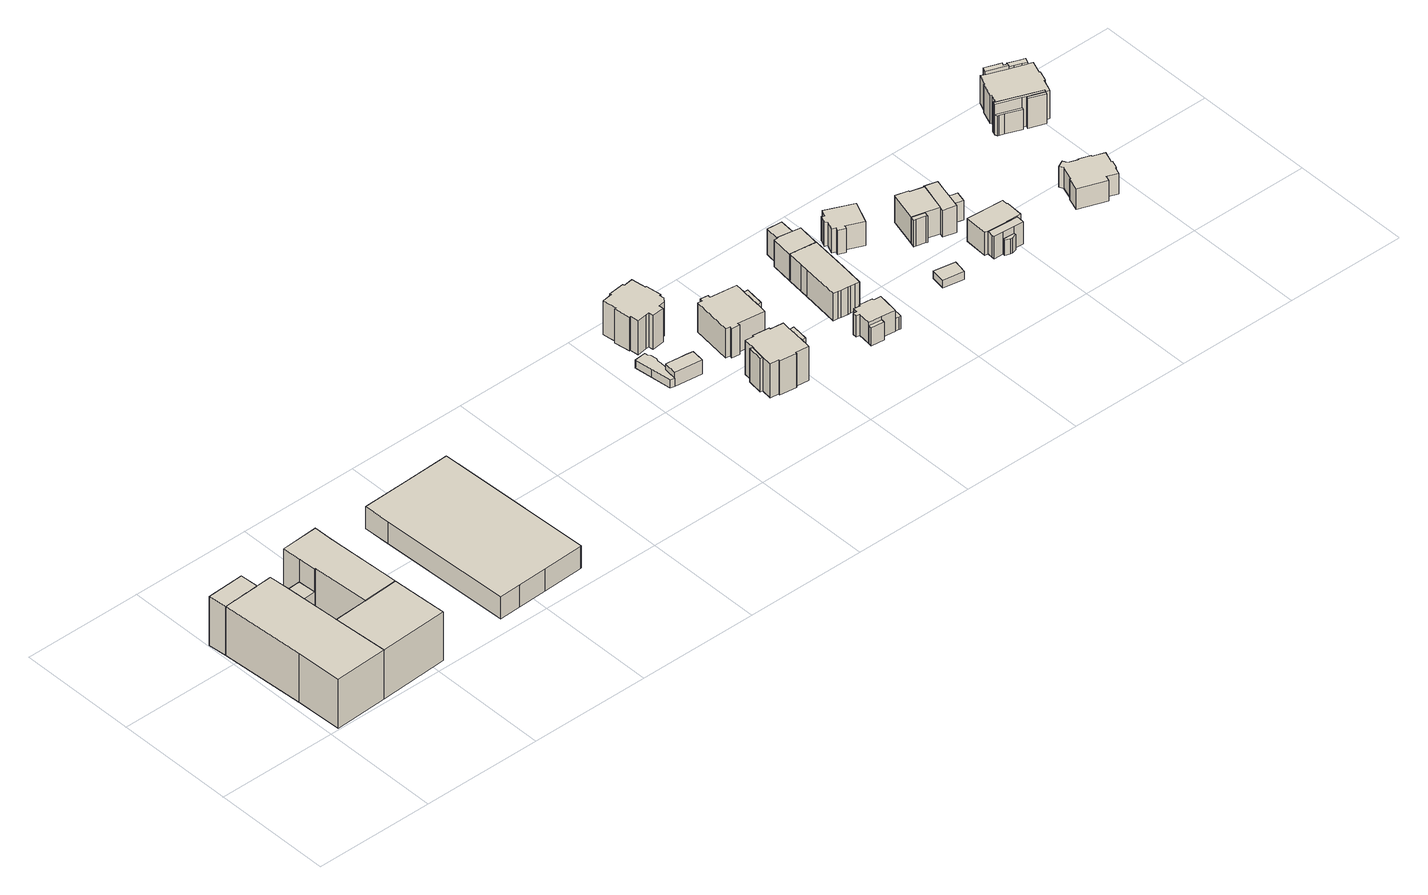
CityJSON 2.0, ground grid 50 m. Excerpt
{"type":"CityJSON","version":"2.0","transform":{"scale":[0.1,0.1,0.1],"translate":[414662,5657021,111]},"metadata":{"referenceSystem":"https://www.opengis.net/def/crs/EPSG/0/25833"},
"CityObjects":{
"building1":{"type":"Building","attributes":{"name":"Universitätsklinikum Carl Gustav Carus Dresden,Klinikschule im Universitätsklinikum Carl Gustav Carus der TU Dresden","Gemeindeschluessel":14612000,"Geometrietyp2DReferenz":"3000","function":"31001_3021","roofType":"9999"},"children":["building1-1","building1-2","building1-3","building1-4","building1-5"]},
"building1-1":{"type":"BuildingPart","attributes":{"Dachtyp_tdc":"tdcPolyFlatRoof","Dachneigung":0,"QualitaetDacherkennung":62,"Geometrietyp2DReferenz":"3000","measuredHeight":11.56,"roofType":"1000"},"parents":["building1"],"geometry":[{"type":"Solid","lod":"1","boundaries":[[[[0,1,2,3]],[[4,5,6,7]],[[3,4,7,0]],[[2,5,4,3]],[[1,6,5,2]],[[0,7,6,1]]]]}]},
"building1-2":{"type":"BuildingPart","attributes":{"Dachtyp_tdc":"tdcPolyFlatRoof","Dachneigung":0,"QualitaetDacherkennung":86,"Geometrietyp2DReferenz":"3000","measuredHeight":22.1,"roofType":"1000"},"parents":["building1"],"geometry":[{"type":"Solid","lod":"1","boundaries":[[[[8,9,10,11,12,13,14,15]],[[7,16,17,18,19,20,21,4]],[[14,16,7,15]],[[13,17,16,14]],[[12,18,17,13]],[[11,19,18,12]],[[10,20,19,11]],[[9,21,20,10]],[[8,4,21,9]],[[15,7,4,8]]]]}]},
"building1-3":{"type":"BuildingPart","attributes":{"Dachtyp_tdc":"tdcPolyFlatRoof","Dachneigung":0,"QualitaetDacherkennung":62,"Geometrietyp2DReferenz":"3000","measuredHeight":22.05,"roofType":"1000"},"parents":["building1"],"geometry":[{"type":"Solid","lod":"1","boundaries":[[[[22,23,24,25]],[[26,27,28,29]],[[25,27,26,22]],[[24,28,27,25]],[[23,29,28,24]],[[22,26,29,23]]]]}]},
"building1-4":{"type":"BuildingPart","attributes":{"Dachtyp_tdc":"tdcPolyFlatRoof","Dachneigung":0,"QualitaetDacherkennung":39,"Geometrietyp2DReferenz":"3000","measuredHeight":21.99,"roofType":"1000"},"parents":["building1"],"geometry":[{"type":"Solid","lod":"1","boundaries":[[[[30,31,32,33,34,35]],[[36,37,20,19,38,39]],[[35,37,36,30]],[[34,20,37,35]],[[33,19,20,34]],[[32,38,19,33]],[[31,39,38,32]],[[30,36,39,31]]]]}]},
"building1-5":{"type":"BuildingPart","attributes":{"Dachtyp_tdc":"tdcPolyFlatRoof","Dachneigung":0,"QualitaetDacherkennung":48,"Geometrietyp2DReferenz":"3000","measuredHeight":22.02,"roofType":"1000"},"parents":["building1"],"geometry":[{"type":"Solid","lod":"1","boundaries":[[[[40,41,42,43,44,25,24,45]],[[46,47,28,27,6,5,37,36]],[[45,47,46,40]],[[24,28,47,45]],[[25,27,28,24]],[[44,6,27,25]],[[43,5,6,44]],[[42,37,5,43]],[[41,36,37,42]],[[40,46,36,41]]]]}]},
"building2":{"type":"Building","attributes":{"name":"Universitätsklinikum Carl Gustav Carus Dresden","Dachtyp_tdc":"tdcHipAndGableRoof","Gemeindeschluessel":14612000,"Dachneigung":19.05,"QualitaetDacherkennung":10,"Geometrietyp2DReferenz":"3000","measuredHeight":13.38,"function":"31001_3051","roofType":"5000"},"geometry":[{"type":"Solid","lod":"1","boundaries":[[[[48,49,50,51,52,53,54,55,56,57,58]],[[59,60,61,62,63,64,65,66,67,68,69]],[[58,60,59,48]],[[57,61,60,58]],[[56,62,61,57]],[[55,63,62,56]],[[54,64,63,55]],[[53,65,64,54]],[[52,66,65,53]],[[51,67,66,52]],[[50,68,67,51]],[[49,69,68,50]],[[48,59,69,49]]]]}]},
"building3":{"type":"Building","attributes":{"Dachtyp_tdc":"tdcFreeFormRoof","Gemeindeschluessel":14612000,"Dachneigung":10.11,"QualitaetDacherkennung":31,"Geometrietyp2DReferenz":"3000","measuredHeight":4.65,"function":"31001_9998","roofType":"5000"},"geometry":[{"type":"Solid","lod":"1","boundaries":[[[[70,71,72,73,74,75,76,77,78,79,80,81]],[[82,83,84,85,86,87,88,89,90,91,92,93]],[[81,83,82,70]],[[80,84,83,81]],[[79,85,84,80]],[[78,86,85,79]],[[77,87,86,78]],[[76,88,87,77]],[[75,89,88,76]],[[74,90,89,75]],[[73,91,90,74]],[[72,92,91,73]],[[71,93,92,72]],[[70,82,93,71]]]]}]},
"building4":{"type":"Building","attributes":{"Dachtyp_tdc":"tdcPolyFlatRoof","Gemeindeschluessel":14612000,"Dachneigung":3.41,"QualitaetDacherkennung":66,"Geometrietyp2DReferenz":"3000","measuredHeight":6.45,"function":"31001_9998","roofType":"2100"},"geometry":[{"type":"Solid","lod":"1","boundaries":[[[[94,95,96,97,98,99,100,101]],[[91,90,89,102,103,104,105,106]],[[101,90,91,94]],[[100,89,90,101]],[[99,102,89,100]],[[98,103,102,99]],[[97,104,103,98]],[[96,105,104,97]],[[95,106,105,96]],[[94,91,106,95]]]]}]},
"building5":{"type":"Building","attributes":{"Dachtyp_tdc":"tdcFreeFormRoof","Gemeindeschluessel":14612000,"Dachneigung":26.97,"QualitaetDacherkennung":45,"Geometrietyp2DReferenz":"3000","measuredHeight":16.95,"function":"31001_9998","roofType":"5000"},"geometry":[{"type":"Solid","lod":"1","boundaries":[[[[107,108,109,110,111,112,113,114,115,116,117,118,119,120,121,122,123,124,125,126,127,128]],[[129,130,131,132,133,134,135,136,137,138,139,140,141,142,143,144,145,146,147,148,149,150]],[[128,130,129,107]],[[127,131,130,128]],[[126,132,131,127]],[[125,133,132,126]],[[124,134,133,125]],[[123,135,134,124]],[[122,136,135,123]],[[121,137,136,122]],[[120,138,137,121]],[[119,139,138,120]],[[118,140,139,119]],[[117,141,140,118]],[[116,142,141,117]],[[115,143,142,116]],[[114,144,143,115]],[[113,145,144,114]],[[112,146,145,113]],[[111,147,146,112]],[[110,148,147,111]],[[109,149,148,110]],[[108,150,149,109]],[[107,129,150,108]]]]}]},
"building6":{"type":"Building","attributes":{"Gemeindeschluessel":14612000,"Geometrietyp2DReferenz":"3000","function":"31001_9998","roofType":"9999"},"children":["building6-1","building6-2","building6-3"]},
"building6-1":{"type":"BuildingPart","attributes":{"Dachtyp_tdc":"tdcCutTentRoof","Dachneigung":26.34,"QualitaetDacherkennung":52,"Geometrietyp2DReferenz":"3000","measuredHeight":16.93,"roofType":"9999"},"parents":["building6"],"geometry":[{"type":"Solid","lod":"1","boundaries":[[[[151,152,153,154,155,156,157,158,159,160,161,162,163,164,165,166,167]],[[168,169,170,171,172,173,174,175,176,177,178,179,180,181,182,183,184]],[[167,169,168,151]],[[166,170,169,167]],[[165,171,170,166]],[[164,172,171,165]],[[163,173,172,164]],[[162,174,173,163]],[[161,175,174,162]],[[160,176,175,161]],[[159,177,176,160]],[[158,178,177,159]],[[157,179,178,158]],[[156,180,179,157]],[[155,181,180,156]],[[154,182,181,155]],[[153,183,182,154]],[[152,184,183,153]],[[151,168,184,152]]]]}]},
"building6-2":{"type":"BuildingPart","attributes":{"Dachtyp_tdc":"tdcPolyFlatRoof","Dachneigung":24.72,"QualitaetDacherkennung":38,"Geometrietyp2DReferenz":"3000","measuredHeight":15.4,"roofType":"2100"},"parents":["building6"],"geometry":[{"type":"Solid","lod":"1","boundaries":[[[[185,186,187,188]],[[189,172,171,190]],[[188,172,189,185]],[[187,171,172,188]],[[186,190,171,187]],[[185,189,190,186]]]]}]},
"building6-3":{"type":"BuildingPart","attributes":{"Dachtyp_tdc":"tdcGableRoof","Dachneigung":20.67,"QualitaetDacherkennung":90,"Geometrietyp2DReferenz":"3000","measuredHeight":16.35,"roofType":"3100"},"parents":["building6"],"geometry":[{"type":"Solid","lod":"1","boundaries":[[[[191,192,193,194]],[[195,196,181,180]],[[194,196,195,191]],[[193,181,196,194]],[[192,180,181,193]],[[191,195,180,192]]]]}]},
"building7":{"type":"Building","attributes":{"Gemeindeschluessel":14612000,"Geometrietyp2DReferenz":"3000","function":"31001_9998","roofType":"9999"},"children":["building7-1","building7-2"]},
"building7-1":{"type":"BuildingPart","attributes":{"Dachtyp_tdc":"tdcHipAndGableRoof","Dachneigung":10.16,"QualitaetDacherkennung":40,"Geometrietyp2DReferenz":"3000","measuredHeight":14.16,"roofType":"5000"},"parents":["building7"],"geometry":[{"type":"Solid","lod":"1","boundaries":[[[[197,198,199,200,201,202,203,204,205,206,207,208,209,210,211]],[[212,213,214,215,216,217,218,219,220,221,222,223,224,225,226]],[[211,213,212,197]],[[210,214,213,211]],[[209,215,214,210]],[[208,216,215,209]],[[207,217,216,208]],[[206,218,217,207]],[[205,219,218,206]],[[204,220,219,205]],[[203,221,220,204]],[[202,222,221,203]],[[201,223,222,202]],[[200,224,223,201]],[[199,225,224,200]],[[198,226,225,199]],[[197,212,226,198]]]]}]},
"building7-2":{"type":"BuildingPart","attributes":{"Dachtyp_tdc":"tdcPolyFlatRoof","Dachneigung":12.93,"QualitaetDacherkennung":74,"Geometrietyp2DReferenz":"3000","measuredHeight":13.48,"roofType":"2100"},"parents":["building7"],"geometry":[{"type":"Solid","lod":"1","boundaries":[[[[227,228,229,230]],[[231,217,215,232]],[[230,217,231,227]],[[229,215,217,230]],[[228,232,215,229]],[[227,231,232,228]]]]}]},
"building8":{"type":"Building","attributes":{"Gemeindeschluessel":14612000,"Geometrietyp2DReferenz":"3000","function":"31001_9998","roofType":"9999"},"children":["building8-1","building8-2","building8-3"]},
"building8-1":{"type":"BuildingPart","attributes":{"Dachtyp_tdc":"tdcHipRoof","Dachneigung":46.17,"QualitaetDacherkennung":71,"Geometrietyp2DReferenz":"3000","measuredHeight":13.14,"roofType":"3200"},"parents":["building8"],"geometry":[{"type":"Solid","lod":"1","boundaries":[[[[233,234,235,236,237,238,239,240,241,242,243,244,245,246]],[[247,248,249,250,251,252,253,254,255,256,257,258,259,260]],[[246,248,247,233]],[[245,249,248,246]],[[244,250,249,245]],[[243,251,250,244]],[[242,252,251,243]],[[241,253,252,242]],[[240,254,253,241]],[[239,255,254,240]],[[238,256,255,239]],[[237,257,256,238]],[[236,258,257,237]],[[235,259,258,236]],[[234,260,259,235]],[[233,247,260,234]]]]}]},
"building8-2":{"type":"BuildingPart","attributes":{"Dachtyp_tdc":"tdcPolyFlatRoof","Dachneigung":0,"QualitaetDacherkennung":52,"Geometrietyp2DReferenz":"3000","measuredHeight":5.75,"roofType":"1000"},"parents":["building8"],"geometry":[{"type":"Solid","lod":"1","boundaries":[[[[261,262,263,264,265,266]],[[250,267,268,269,270,251]],[[266,267,250,261]],[[265,268,267,266]],[[264,269,268,265]],[[263,270,269,264]],[[262,251,270,263]],[[261,250,251,262]]]]}]},
"building8-3":{"type":"BuildingPart","attributes":{"Dachtyp_tdc":"tdcFreeFormRoof","Dachneigung":45.11,"QualitaetDacherkennung":24,"Geometrietyp2DReferenz":"3000","measuredHeight":8.59,"roofType":"5000"},"parents":["building8"],"geometry":[{"type":"Solid","lod":"1","boundaries":[[[[271,272,273,274]],[[275,253,252,276]],[[274,253,275,271]],[[273,252,253,274]],[[272,276,252,273]],[[271,275,276,272]]]]}]},
"building9":{"type":"Building","attributes":{"name":"Universitätsklinikum Carl Gustav Carus Dresden","Gemeindeschluessel":14612000,"Geometrietyp2DReferenz":"3000","function":"31001_3051","roofType":"9999"},"children":["building9-1","building9-2","building9-3","building9-4"]},
"building9-1":{"type":"BuildingPart","attributes":{"Dachtyp_tdc":"tdcFreeFormRoof","Dachneigung":41.69,"QualitaetDacherkennung":65,"Geometrietyp2DReferenz":"3000","measuredHeight":14.67,"roofType":"5000"},"parents":["building9"],"geometry":[{"type":"Solid","lod":"1","boundaries":[[[[277,278,279,280,281,282,283,284,285,286]],[[287,288,289,290,291,292,293,294,295,296]],[[286,288,287,277]],[[285,289,288,286]],[[284,290,289,285]],[[283,291,290,284]],[[282,292,291,283]],[[281,293,292,282]],[[280,294,293,281]],[[279,295,294,280]],[[278,296,295,279]],[[277,287,296,278]]]]}]},
"building9-2":{"type":"BuildingPart","attributes":{"Dachtyp_tdc":"tdcPolyFlatRoof","Dachneigung":0,"QualitaetDacherkennung":63,"Geometrietyp2DReferenz":"3000","measuredHeight":2.6,"roofType":"1000"},"parents":["building9"],"geometry":[{"type":"Solid","lod":"1","boundaries":[[[[297,298,299,300,301,302,303]],[[304,296,305,306,307,308,309]],[[303,296,304,297]],[[302,305,296,303]],[[301,306,305,302]],[[300,307,306,301]],[[299,308,307,300]],[[298,309,308,299]],[[297,304,309,298]]]]}]},
"building9-3":{"type":"BuildingPart","attributes":{"Dachtyp_tdc":"tdcHipAndGableRoof","Dachneigung":10.3,"QualitaetDacherkennung":28,"Geometrietyp2DReferenz":"3000","measuredHeight":12.01,"roofType":"5000"},"parents":["building9"],"geometry":[{"type":"Solid","lod":"1","boundaries":[[[[310,311,312,313]],[[293,292,314,315]],[[313,292,293,310]],[[312,314,292,313]],[[311,315,314,312]],[[310,293,315,311]]]]}]},
"building9-4":{"type":"BuildingPart","attributes":{"Dachtyp_tdc":"tdcHipAndGableRoof","Dachneigung":42.77,"QualitaetDacherkennung":74,"Geometrietyp2DReferenz":"3000","measuredHeight":14.93,"roofType":"5000"},"parents":["building9"],"geometry":[{"type":"Solid","lod":"1","boundaries":[[[[316,317,318,319,320,321,322,323,324,325,326,327,328]],[[288,287,296,304,329,330,331,332,333,334,335,336,337]],[[328,287,288,316]],[[327,296,287,328]],[[326,304,296,327]],[[325,329,304,326]],[[324,330,329,325]],[[323,331,330,324]],[[322,332,331,323]],[[321,333,332,322]],[[320,334,333,321]],[[319,335,334,320]],[[318,336,335,319]],[[317,337,336,318]],[[316,288,337,317]]]]}]},
"building10":{"type":"Building","attributes":{"Dachtyp_tdc":"tdcPolyFlatRoof","Gemeindeschluessel":14612000,"Dachneigung":0,"QualitaetDacherkennung":83,"Geometrietyp2DReferenz":"3000","measuredHeight":3.54,"function":"31001_9998","roofType":"1000"},"geometry":[{"type":"Solid","lod":"1","boundaries":[[[[338,339,340,341]],[[342,343,344,345]],[[341,343,342,338]],[[340,344,343,341]],[[339,345,344,340]],[[338,342,345,339]]]]}]},
"building11":{"type":"Building","attributes":{"Dachtyp_tdc":"tdcHipRoof","Gemeindeschluessel":14612000,"Dachneigung":44.24,"QualitaetDacherkennung":67,"Geometrietyp2DReferenz":"3000","measuredHeight":14.17,"function":"31001_9998","roofType":"3200"},"geometry":[{"type":"Solid","lod":"1","boundaries":[[[[346,347,348,349,350,351,352,353,354,355,356,357,358,359,360,361]],[[362,363,364,365,366,367,368,369,370,371,372,373,374,375,376,377]],[[361,363,362,346]],[[360,364,363,361]],[[359,365,364,360]],[[358,366,365,359]],[[357,367,366,358]],[[356,368,367,357]],[[355,369,368,356]],[[354,370,369,355]],[[353,371,370,354]],[[352,372,371,353]],[[351,373,372,352]],[[350,374,373,351]],[[349,375,374,350]],[[348,376,375,349]],[[347,377,376,348]],[[346,362,377,347]]]]}]},
"building12":{"type":"Building","attributes":{"Gemeindeschluessel":14612000,"Geometrietyp2DReferenz":"3000","function":"31001_9998","roofType":"9999"},"children":["building12-1","building12-2","building12-3","building12-4"]},
"building12-1":{"type":"BuildingPart","attributes":{"Dachtyp_tdc":"tdcPolyFlatRoof","Dachneigung":0,"QualitaetDacherkennung":42,"Geometrietyp2DReferenz":"3000","measuredHeight":8.82,"roofType":"1000"},"parents":["building12"],"geometry":[{"type":"Solid","lod":"1","boundaries":[[[[378,379,380,381,382,383,384,385]],[[386,387,388,389,390,391,392,393]],[[385,387,386,378]],[[384,388,387,385]],[[383,389,388,384]],[[382,390,389,383]],[[381,391,390,382]],[[380,392,391,381]],[[379,393,392,380]],[[378,386,393,379]]]]}]},
"building12-2":{"type":"BuildingPart","attributes":{"Dachtyp_tdc":"tdcTentRoof","Dachneigung":10.71,"QualitaetDacherkennung":35,"Geometrietyp2DReferenz":"3000","measuredHeight":12.87,"roofType":"3500"},"parents":["building12"],"geometry":[{"type":"Solid","lod":"1","boundaries":[[[[394,395,396,397,398,399,400,401]],[[402,403,404,405,406,407,408,409]],[[401,403,402,394]],[[400,404,403,401]],[[399,405,404,400]],[[398,406,405,399]],[[397,407,406,398]],[[396,408,407,397]],[[395,409,408,396]],[[394,402,409,395]]]]}]},
"building12-3":{"type":"BuildingPart","attributes":{"Dachtyp_tdc":"tdcHipRoof","Dachneigung":23.42,"QualitaetDacherkennung":72,"Geometrietyp2DReferenz":"3000","measuredHeight":12.71,"roofType":"3200"},"parents":["building12"],"geometry":[{"type":"Solid","lod":"1","boundaries":[[[[397,396,410,411,412,413,414,415]],[[407,416,417,389,388,418,419,408]],[[415,416,407,397]],[[414,417,416,415]],[[413,389,417,414]],[[412,388,389,413]],[[411,418,388,412]],[[410,419,418,411]],[[396,408,419,410]],[[397,407,408,396]]]]}]},
"building12-4":{"type":"BuildingPart","attributes":{"Dachtyp_tdc":"tdcPolyFlatRoof","Dachneigung":21.74,"QualitaetDacherkennung":40,"Geometrietyp2DReferenz":"3000","measuredHeight":12.35,"roofType":"2100"},"parents":["building12"],"geometry":[{"type":"Solid","lod":"1","boundaries":[[[[420,421,422,423,424,425]],[[426,427,428,429,402,409]],[[425,427,426,420]],[[424,428,427,425]],[[423,429,428,424]],[[422,402,429,423]],[[421,409,402,422]],[[420,426,409,421]]]]}]},
"building13":{"type":"Building","attributes":{"Gemeindeschluessel":14612000,"Geometrietyp2DReferenz":"3000","function":"31001_9998","roofType":"9999"},"children":["building13-1","building13-2","building13-3","building13-4"]},
"building13-1":{"type":"BuildingPart","attributes":{"Dachtyp_tdc":"tdcPolyFlatRoof","Dachneigung":0,"QualitaetDacherkennung":43,"Geometrietyp2DReferenz":"3000","measuredHeight":6.97,"roofType":"1000"},"parents":["building13"],"geometry":[{"type":"Solid","lod":"1","boundaries":[[[[430,431,432,433,434,435]],[[436,437,438,439,440,441]],[[435,437,436,430]],[[434,438,437,435]],[[433,439,438,434]],[[432,440,439,433]],[[431,441,440,432]],[[430,436,441,431]]]]}]},
"building13-2":{"type":"BuildingPart","attributes":{"Dachtyp_tdc":"tdcPolyFlatRoof","Dachneigung":21.06,"QualitaetDacherkennung":61,"Geometrietyp2DReferenz":"3000","measuredHeight":10.64,"roofType":"2100"},"parents":["building13"],"geometry":[{"type":"Solid","lod":"1","boundaries":[[[[442,443,444,445,446,447,448,449,450]],[[451,452,453,439,438,454,455,456,457]],[[450,452,451,442]],[[449,453,452,450]],[[448,439,453,449]],[[447,438,439,448]],[[446,454,438,447]],[[445,455,454,446]],[[444,456,455,445]],[[443,457,456,444]],[[442,451,457,443]]]]}]},
"building13-3":{"type":"BuildingPart","attributes":{"Dachtyp_tdc":"tdcPolyFlatRoof","Dachneigung":49.9,"QualitaetDacherkennung":18,"Geometrietyp2DReferenz":"3000","measuredHeight":8.34,"roofType":"2100"},"parents":["building13"],"geometry":[{"type":"Solid","lod":"1","boundaries":[[[[458,459,460,461,462,463,464]],[[465,466,467,468,469,470,471]],[[464,466,465,458]],[[463,467,466,464]],[[462,468,467,463]],[[461,469,468,462]],[[460,470,469,461]],[[459,471,470,460]],[[458,465,471,459]]]]}]},
"building13-4":{"type":"BuildingPart","attributes":{"Dachtyp_tdc":"tdcHipAndGableRoof","Dachneigung":14.69,"QualitaetDacherkennung":53,"Geometrietyp2DReferenz":"3000","measuredHeight":11.56,"roofType":"5000"},"parents":["building13"],"geometry":[{"type":"Solid","lod":"1","boundaries":[[[[472,473,474,475,476,477,478,479,480,481]],[[482,483,451,484,457,485,486,466,465,487]],[[481,483,482,472]],[[480,451,483,481]],[[479,484,451,480]],[[478,457,484,479]],[[477,485,457,478]],[[476,486,485,477]],[[475,466,486,476]],[[474,465,466,475]],[[473,487,465,474]],[[472,482,487,473]]]]}]},
"building14":{"type":"Building","attributes":{"Dachtyp_tdc":"tdcFreeFormRoof","Gemeindeschluessel":14612000,"Dachneigung":10.62,"QualitaetDacherkennung":26,"Geometrietyp2DReferenz":"3000","measuredHeight":12.4,"function":"31001_9998","roofType":"5000"},"geometry":[{"type":"Solid","lod":"1","boundaries":[[[[488,489,490,491,492,493,494,495,496,497,498,499,500,501,502,503,504,505,506,507,508]],[[509,510,511,512,513,514,515,516,517,518,519,520,521,522,523,524,525,526,527,528,529]],[[508,510,509,488]],[[507,511,510,508]],[[506,512,511,507]],[[505,513,512,506]],[[504,514,513,505]],[[503,515,514,504]],[[502,516,515,503]],[[501,517,516,502]],[[500,518,517,501]],[[499,519,518,500]],[[498,520,519,499]],[[497,521,520,498]],[[496,522,521,497]],[[495,523,522,496]],[[494,524,523,495]],[[493,525,524,494]],[[492,526,525,493]],[[491,527,526,492]],[[490,528,527,491]],[[489,529,528,490]],[[488,509,529,489]]]]}]},
"building15":{"type":"Building","attributes":{"Gemeindeschluessel":14612000,"Geometrietyp2DReferenz":"3000","function":"31001_9998","roofType":"9999"},"children":["building15-1","building15-2","building15-3","building15-4","building15-5","building15-6"]},
"building15-1":{"type":"BuildingPart","attributes":{"Dachtyp_tdc":"tdcPolyFlatRoof","Dachneigung":46.62,"QualitaetDacherkennung":19,"Geometrietyp2DReferenz":"3000","measuredHeight":15.03,"roofType":"2100"},"parents":["building15"],"geometry":[{"type":"Solid","lod":"1","boundaries":[[[[530,531,532,533,534,535]],[[536,537,538,539,540,541]],[[535,537,536,530]],[[534,538,537,535]],[[533,539,538,534]],[[532,540,539,533]],[[531,541,540,532]],[[530,536,541,531]]]]}]},
"building15-2":{"type":"BuildingPart","attributes":{"Dachtyp_tdc":"tdcPolyFlatRoof","Dachneigung":0,"QualitaetDacherkennung":3,"Geometrietyp2DReferenz":"3000","measuredHeight":13.43,"roofType":"1000"},"parents":["building15"],"geometry":[{"type":"Solid","lod":"1","boundaries":[[[[542,543,544,545,546,547]],[[548,549,550,551,552,553]],[[547,549,548,542]],[[546,550,549,547]],[[545,551,550,546]],[[544,552,551,545]],[[543,553,552,544]],[[542,548,553,543]]]]}]},
"building15-3":{"type":"BuildingPart","attributes":{"Dachtyp_tdc":"tdcFreeFormRoof","Dachneigung":80.86,"QualitaetDacherkennung":21,"Geometrietyp2DReferenz":"3000","measuredHeight":14.47,"roofType":"5000"},"parents":["building15"],"geometry":[{"type":"Solid","lod":"1","boundaries":[[[[554,555,556,557,558,559,560,561]],[[562,563,564,565,551,566,550,567]],[[561,563,562,554]],[[560,564,563,561]],[[559,565,564,560]],[[558,551,565,559]],[[557,566,551,558]],[[556,550,566,557]],[[555,567,550,556]],[[554,562,567,555]]]]}]},
"building15-4":{"type":"BuildingPart","attributes":{"Dachtyp_tdc":"tdcCutGableRoof","Dachneigung":3.74,"QualitaetDacherkennung":27,"Geometrietyp2DReferenz":"3000","measuredHeight":14.36,"roofType":"9999"},"parents":["building15"],"geometry":[{"type":"Solid","lod":"1","boundaries":[[[[568,569,570,571,572,573,574,575,576,577]],[[578,579,580,581,540,539,582,583,584,585]],[[577,579,578,568]],[[576,580,579,577]],[[575,581,580,576]],[[574,540,581,575]],[[573,539,540,574]],[[572,582,539,573]],[[571,583,582,572]],[[570,584,583,571]],[[569,585,584,570]],[[568,578,585,569]]]]}]},
"building15-5":{"type":"BuildingPart","attributes":{"Dachtyp_tdc":"tdcHipAndGableRoof","Dachneigung":20.36,"QualitaetDacherkennung":18,"Geometrietyp2DReferenz":"3000","measuredHeight":16.09,"roofType":"5000"},"parents":["building15"],"geometry":[{"type":"Solid","lod":"1","boundaries":[[[[586,587,588,589,590,591,592,593,594,595,596,597,598,599,600,601,602,603,604,605,606]],[[579,607,608,609,610,611,612,613,553,614,552,615,616,617,618,619,620,621,622,623,541]],[[606,607,579,586]],[[605,608,607,606]],[[604,609,608,605]],[[603,610,609,604]],[[602,611,610,603]],[[601,612,611,602]],[[600,613,612,601]],[[599,553,613,600]],[[598,614,553,599]],[[597,552,614,598]],[[596,615,552,597]],[[595,616,615,596]],[[594,617,616,595]],[[593,618,617,594]],[[592,619,618,593]],[[591,620,619,592]],[[590,621,620,591]],[[589,622,621,590]],[[588,623,622,589]],[[587,541,623,588]],[[586,579,541,587]]]]}]},
"building15-6":{"type":"BuildingPart","attributes":{"Dachtyp_tdc":"tdcFreeFormRoof","Dachneigung":67.05,"QualitaetDacherkennung":11,"Geometrietyp2DReferenz":"3000","measuredHeight":14,"roofType":"5000"},"parents":["building15"],"geometry":[{"type":"Solid","lod":"1","boundaries":[[[[624,625,626,627]],[[548,628,629,549]],[[627,628,548,624]],[[626,629,628,627]],[[625,549,629,626]],[[624,548,549,625]]]]}]}
},
"vertices":[
[369,573,118],[230,566,118],[235,489,118],[374,497,118],[374,497,2],[235,489,2],[230,566,2],[369,573,2],
[374,497,223],[376,497,223],[389,256,223],[537,265,223],[521,581,223],[520,657,223],[365,649,223],[369,573,223],[365,649,2],[520,657,2],[521,581,2],[537,265,2],[389,256,2],[376,497,2],
[161,639,223],[5,631,223],[12,555,223],[165,563,223],[161,639,2],[165,563,2],[12,555,2],[5,631,2],
[263,17,222],[550,32,222],[548,59,222],[537,265,222],[389,256,222],[249,248,222],[263,17,2],[249,248,2],[548,59,2],[550,32,2],
[40,6,223],[263,17,223],[249,248,223],[235,489,223],[230,566,223],[33,200,223],[40,6,2],[33,200,2],
[999,719,125],[802,712,125],[806,600,125],[826,44,125],[918,47,125],[1040,52,125],[1210,59,125],[1214,59,125],[1214,60,125],[1193,614,125],[1189,726,125],[999,719,26],[1189,726,26],[1193,614,26],[1214,60,26],[1214,59,26],[1210,59,26],[1040,52,26],[918,47,26],[826,44,26],[806,600,26],[802,712,26],
[2064,725,62],[2072,650,62],[2081,565,62],[2099,562,62],[2106,617,62],[2115,616,62],[2119,655,62],[2118,671,62],[2123,683,62],[2120,708,62],[2113,715,62],[2112,730,62],[2064,725,26],[2112,730,26],[2113,715,26],[2120,708,26],[2123,683,26],[2118,671,26],[2119,655,26],[2115,616,26],[2106,617,26],[2099,562,26],[2081,565,26],[2072,650,26],
[2099,562,89],[2214,547,89],[2220,602,89],[2214,603,89],[2195,606,89],[2170,609,89],[2115,616,89],[2106,617,89],[2170,609,26],[2195,606,26],[2214,603,26],[2220,602,26],[2214,547,26],
[2267,804,177],[2264,825,177],[2271,826,177],[2263,890,177],[2258,890,177],[2250,950,177],[2211,945,177],[2210,952,177],[2143,945,177],[2144,938,177],[2101,933,177],[2109,875,177],[2101,874,177],[2111,806,177],[2115,807,177],[2119,772,177],[2162,778,177],[2174,779,177],[2177,759,177],[2228,765,177],[2226,784,177],[2252,787,177],[2267,804,24],[2252,787,24],[2226,784,24],[2228,765,24],[2177,759,24],[2174,779,24],[2162,778,24],[2119,772,24],[2115,807,24],[2111,806,24],[2101,874,24],[2109,875,24],[2101,933,24],[2144,938,24],[2143,945,24],[2210,952,24],[2211,945,24],[2250,950,24],[2258,890,24],[2263,890,24],[2271,826,24],[2264,825,24],
[2337,285,180],[2407,277,180],[2407,282,180],[2463,276,180],[2468,316,180],[2476,387,180],[2475,387,180],[2481,427,180],[2426,434,180],[2427,440,180],[2358,449,180],[2357,443,180],[2322,447,180],[2317,404,180],[2308,341,180],[2302,295,180],[2338,291,180],[2337,285,26],[2338,291,26],[2302,295,26],[2308,341,26],[2317,404,26],[2322,447,26],[2357,443,26],[2358,449,26],[2427,440,26],[2426,434,26],[2481,427,26],[2475,387,26],[2476,387,26],[2468,316,26],[2463,276,26],[2407,282,26],[2407,277,26],
[2306,406,177],[2298,342,177],[2308,341,177],[2317,404,177],[2306,406,26],[2298,342,26],
[2492,385,182],[2476,387,182],[2468,316,182],[2483,314,182],[2492,385,26],[2483,314,26],
[2405,730,156],[2372,735,156],[2371,723,156],[2352,725,156],[2331,558,156],[2350,555,156],[2348,544,156],[2381,540,156],[2382,551,156],[2494,537,156],[2500,581,156],[2504,619,156],[2510,661,156],[2515,705,156],[2403,719,156],[2405,730,24],[2403,719,24],[2515,705,24],[2510,661,24],[2504,619,24],[2500,581,24],[2494,537,24],[2382,551,24],[2381,540,24],[2348,544,24],[2350,555,24],[2331,558,24],[2352,725,24],[2371,723,24],[2372,735,24],
[2515,579,157],[2525,659,157],[2510,661,157],[2500,581,157],[2515,579,24],[2525,659,24],
[2844,373,117],[2789,380,117],[2789,373,117],[2762,377,117],[2759,358,117],[2744,360,117],[2742,342,117],[2757,340,117],[2751,289,117],[2805,282,117],[2862,275,117],[2869,327,117],[2874,363,117],[2844,366,117],[2844,373,22],[2844,366,22],[2874,363,22],[2869,327,22],[2862,275,22],[2805,282,22],[2751,289,22],[2757,340,22],[2742,342,22],[2744,360,22],[2759,358,22],[2762,377,22],[2789,373,22],[2789,380,22],
[2869,327,80],[2862,275,80],[2863,275,80],[2878,273,80],[2886,272,80],[2892,324,80],[2892,324,22],[2886,272,22],[2878,273,22],[2863,275,22],
[2749,272,103],[2803,265,103],[2805,282,103],[2751,289,103],[2749,272,22],[2803,265,22],
[2833,715,136],[2886,708,136],[2898,802,136],[2895,802,136],[2869,807,136],[2805,818,136],[2804,814,136],[2793,815,136],[2788,815,136],[2777,722,136],[2833,715,15],[2777,722,15],[2788,815,15],[2793,815,15],[2804,814,15],[2805,818,15],[2869,807,15],[2895,802,15],[2898,802,15],[2886,708,15],
[2867,544,41],[2917,538,41],[2925,601,41],[2929,638,41],[2937,701,41],[2929,702,41],[2886,708,41],[2867,544,15],[2929,702,15],[2937,701,15],[2929,638,15],[2925,601,15],[2917,538,15],
[2869,807,130],[2875,874,130],[2814,880,130],[2805,818,130],[2814,880,15],[2875,874,15],
[2777,722,138],[2769,654,138],[2765,619,138],[2746,465,138],[2767,462,138],[2779,460,138],[2808,457,138],[2819,456,138],[2838,453,138],[2855,451,138],[2867,544,138],[2886,708,138],[2833,715,138],[2855,451,15],[2838,453,15],[2819,456,15],[2808,457,15],[2779,460,15],[2767,462,15],[2746,465,15],[2765,619,15],[2769,654,15],
[3218,314,65],[3229,372,65],[3141,388,65],[3131,329,65],[3218,314,30],[3131,329,30],[3141,388,30],[3229,372,30],
[2993,717,124],[3022,704,124],[3027,717,124],[3096,687,124],[3138,781,124],[3025,831,124],[3012,803,124],[3001,809,124],[3000,807,124],[2998,802,124],[2991,787,124],[2990,783,124],[2988,779,124],[2999,774,124],[2983,737,124],[2999,730,124],[2993,717,16],[2999,730,16],[2983,737,16],[2999,774,16],[2988,779,16],[2990,783,16],[2991,787,16],[2998,802,16],[3000,807,16],[3001,809,16],[3012,803,16],[3025,831,16],[3138,781,16],[3096,687,16],[3027,717,16],[3022,704,16],
[3434,559,109],[3445,602,109],[3425,607,109],[3415,610,109],[3400,614,109],[3396,615,109],[3385,572,109],[3388,572,109],[3434,559,21],[3388,572,21],[3385,572,21],[3396,615,21],[3400,614,21],[3415,610,21],[3425,607,21],[3445,602,21],
[3216,585,142],[3267,572,142],[3324,556,142],[3357,674,142],[3301,689,142],[3302,694,142],[3249,708,142],[3248,703,142],[3216,585,21],[3248,703,21],[3249,708,21],[3302,694,21],[3301,689,21],[3357,674,21],[3324,556,21],[3267,572,21],
[3320,539,142],[3372,525,142],[3385,572,142],[3396,615,142],[3409,664,142],[3358,678,142],[3358,678,21],[3409,664,21],[3372,525,21],[3320,539,21],
[3262,553,141],[3267,572,141],[3216,585,141],[3211,567,141],[3220,565,141],[3257,555,141],[3262,553,21],[3257,555,21],[3220,565,21],[3211,567,21],
[3428,311,95],[3438,310,95],[3457,316,95],[3457,324,95],[3410,327,95],[3409,319,95],[3428,311,26],[3409,319,26],[3410,327,26],[3457,324,26],[3457,316,26],[3438,310,26],
[3500,355,126],[3372,364,126],[3370,340,126],[3370,330,126],[3410,328,126],[3410,327,126],[3457,324,126],[3497,321,126],[3498,331,126],[3500,355,26],[3498,331,26],[3497,321,26],[3410,328,26],[3370,330,26],[3370,340,26],[3372,364,26],
[3518,451,101],[3518,452,101],[3519,461,101],[3470,464,101],[3470,468,101],[3438,470,101],[3437,456,101],[3518,451,26],[3437,456,26],[3438,470,26],[3470,468,26],[3470,464,26],[3519,461,26],[3518,452,26],
[3520,428,130],[3516,428,130],[3518,451,130],[3437,456,130],[3364,461,130],[3357,365,130],[3372,364,130],[3437,359,130],[3500,355,130],[3515,354,130],[3520,428,26],[3515,354,26],[3437,359,26],[3357,365,26],[3364,461,26],[3516,428,26],
[3874,301,112],[3882,322,112],[3925,306,112],[3936,335,112],[3939,334,112],[3942,340,112],[3951,365,112],[3951,366,112],[3947,368,112],[3965,418,112],[3916,436,112],[3918,440,112],[3873,456,112],[3871,452,112],[3833,467,112],[3824,485,112],[3796,470,112],[3805,454,112],[3784,395,112],[3779,396,112],[3761,342,112],[3874,301,19],[3761,342,19],[3779,396,19],[3784,395,19],[3805,454,19],[3796,470,19],[3824,485,19],[3833,467,19],[3871,452,19],[3873,456,19],[3918,440,19],[3916,436,19],[3965,418,19],[3947,368,19],[3951,366,19],[3951,365,19],[3942,340,19],[3939,334,19],[3936,335,19],[3925,306,19],[3882,322,19],
[3921,998,154],[3913,979,154],[3993,948,154],[3997,958,154],[3982,963,154],[3986,974,154],[3921,998,15],[3986,974,15],[3982,963,15],[3997,958,15],[3993,948,15],[3913,979,15],
[3999,764,150],[4002,773,150],[3826,841,150],[3823,831,150],[3918,795,150],[3934,789,150],[3999,764,15],[3934,789,15],[3918,795,15],[3823,831,15],[3826,841,15],[4002,773,15],
[3849,809,105],[3914,784,105],[3918,795,105],[3834,827,105],[3823,831,105],[3822,828,105],[3826,817,105],[3830,816,105],[3849,809,15],[3830,816,15],[3826,817,15],[3822,828,15],[3834,827,15],[3914,784,15],
[4067,943,148],[4048,950,148],[4020,961,148],[4002,968,148],[3997,957,148],[3997,958,148],[3993,948,148],[4012,941,148],[4040,931,148],[4059,923,148],[4067,943,15],[4059,923,15],[4040,931,15],[4012,941,15],[3997,957,15],[4002,968,15],[4020,961,15],[4048,950,15],
[4059,923,141],[3913,979,141],[3913,978,141],[3895,986,141],[3877,941,141],[3872,942,141],[3850,883,141],[3855,881,141],[3843,850,141],[3838,852,141],[3829,848,141],[3826,841,141],[3838,836,141],[4002,773,141],[4021,766,141],[4041,819,141],[4046,818,141],[4051,831,141],[4062,861,141],[4058,863,141],[4078,916,141],[4078,916,15],[4058,863,15],[4062,861,15],[4051,831,15],[4046,818,15],[4041,819,15],[4021,766,15],[3838,836,15],[3829,848,15],[3838,852,15],[3843,850,15],[3855,881,15],[3850,883,15],[3872,942,15],[3877,941,15],[3895,986,15],[3913,978,15],
[3999,764,149],[3934,789,149],[3929,778,149],[3995,753,149],[3995,753,15],[3929,778,15]
]}
